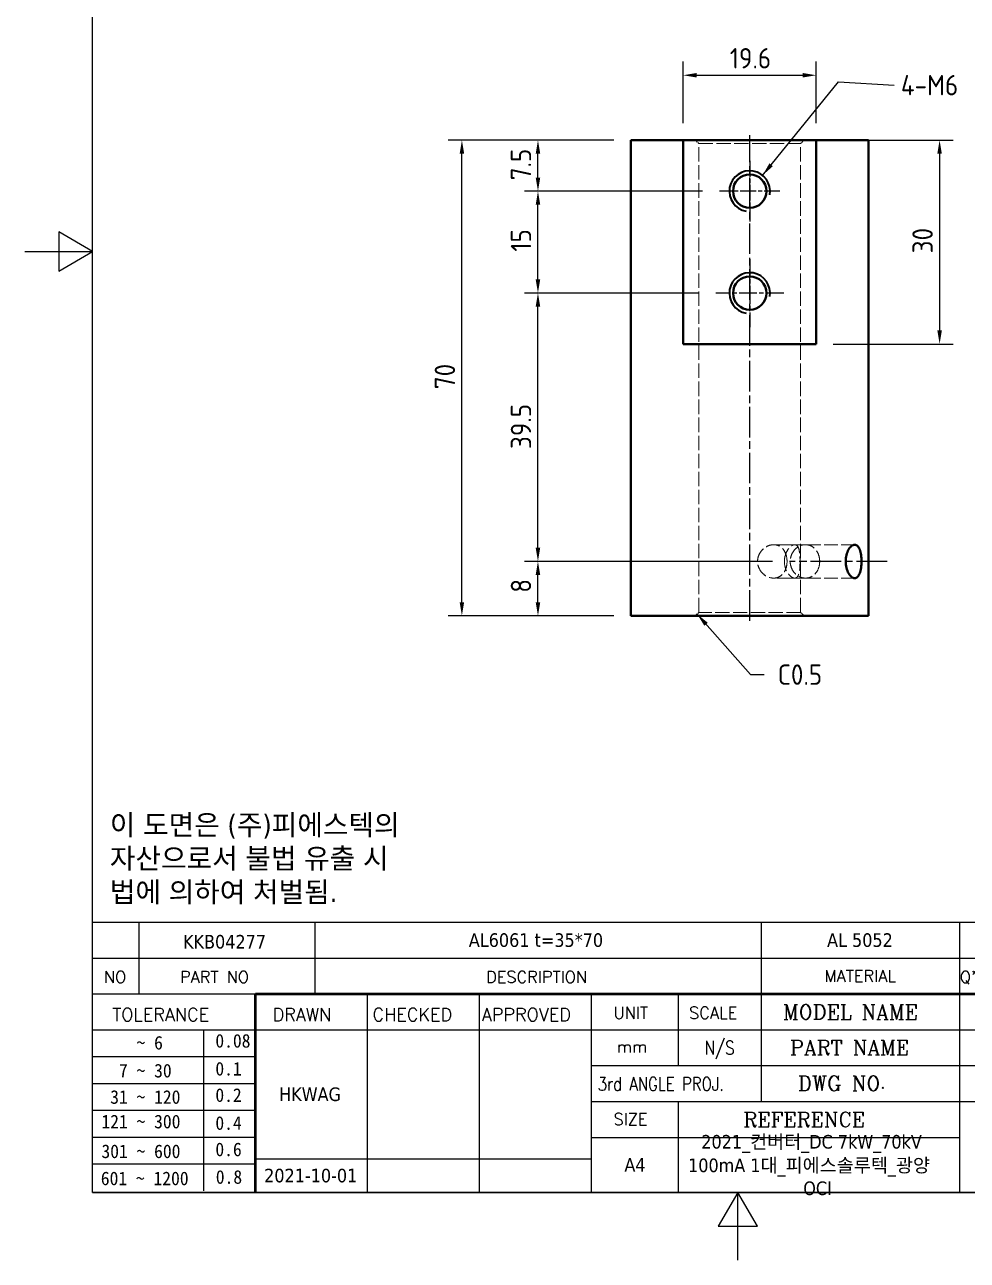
# Model space of a CAD drawing. Header units: millimetres. Extents: x 0 to 210, y 0 to 297.
# Drawn here: x 0 to 138.8, y 0 to 181.9 of the extents above; entities that cross this region are included whole.
import ezdxf
from ezdxf.enums import TextEntityAlignment as Align

# ---------------------------------------------------------------- set-up
doc = ezdxf.new("R2010")
doc.units = ezdxf.units.MM
doc.linetypes.add('CHAIN', pattern=[0.35429999999999995, 0.2362, -0.0295, 0.0591, -0.0295])
doc.linetypes.add('DASHED', pattern=[0.2067, 0.1654, -0.0413])
doc.layers.get('0').update_dxf_attribs({"color": 3, "lineweight": 25})
for name, color, linetype, lineweight in [('가려진 것(ISO)', 2, 'DASHED', 18), ('가시적인 것(ISO)', 3, 'Continuous', 40), ('가시적인 좁은 것(ISO)', 3, 'Continuous', 35), ('경계(ISO)', 7, 'Continuous', 25), ('기호(ISO)', 5, 'Continuous', 25), ('제목(ISO)', 5, 'Continuous', 50), ('중심 표식(ISO)', 1, 'Continuous', 25), ('중심선(ISO)', 1, 'Continuous', 25), ('치수(ISO)', 2, 'Continuous', 25)]:
    doc.layers.add(name, color=color, linetype=linetype, lineweight=lineweight)
doc.styles.add('HAN_291', font='')
doc.styles.add('RC_284', font='ROMANC.shx')
doc.styles.add('RC_287', font='ROMANC.shx')
doc.styles.add('RC_292', font='ROMANC.shx')
doc.styles.add('문자 텍스트_PSTEK_POSCO', font='isocp.shx')
doc.styles.add('치수 텍스트_PSTEK_POSCO', font='isocp.shx')
doc.styles.add('텍스트 스타일198', font='tahoma.ttf')
doc.styles.add('텍스트 스타일333', font='ROMANC.shx', dxfattribs={"width": 0.800000011920929})
doc.styles.get('HAN_291').set_extended_font_data('GulimChe')
doc.dimstyles.new('치수_PSTEK_POSCO', dxfattribs={"dimtxt": 3, "dimasz": 2, "dimexe": 2, "dimexo": 2.5, "dimgap": 1, "dimtad": 1, "dimrnd": 1e-08, "dimdsep": 46, "dimtxsty": '치수 텍스트_PSTEK_POSCO', "dimcen": 0.09, "dimdle": 10, "dimclrd": 7, "dimclre": 7, "dimclrt": 2, "dimadec": 1, "dimazin": 2, "dimtfac": 1, "dimtmove": 0, "dimatfit": 3, "dimfxl": 0, "dimtolj": 1, "dimlwd": -1, "dimlwe": -1, "dimarcsym": 0})
doc.dimstyles.new('치수_PSTEK_POSCO$7', dxfattribs={"dimtxt": 3, "dimasz": 2, "dimexe": 2, "dimexo": 2.5, "dimgap": 1, "dimtad": 1, "dimrnd": 1e-08, "dimdsep": 46, "dimtxsty": '치수 텍스트_PSTEK_POSCO', "dimcen": 0.09, "dimdle": 10, "dimclrd": 7, "dimclre": 7, "dimclrt": 2, "dimadec": 1, "dimazin": 2, "dimtfac": 1, "dimtmove": 0, "dimatfit": 3, "dimfxl": 0, "dimtolj": 1, "dimlwd": -1, "dimlwe": -1, "dimarcsym": 0})

# ---------------------------------------------------------------- blocks, each defined once
blk = doc.blocks.new('경계 Default Border')
at = {"layer": '경계(ISO)', "flags": 128}
for points in [[(10, 10), (10, 287.0000076293945), (200, 287.0000076293945), (200, 10), (10, 10)], [(0, 148.5000038146973), (10, 148.5000038146973), (5, 151.3867473602295), (5, 145.6132507324219), (10, 148.5000038146973)], [(105, 0), (105, 10), (102.1132469177246, 5), (107.8867530822754, 5), (105, 10)]]:
    blk.add_lwpolyline(points, dxfattribs=at)
blk = doc.blocks.new('제목 블록 PSTEK')
at = {"color": 180}
for p, q in [((182.475792979055, 11.79100474011392), (182.4757929790549, 51.56524660363496)), ((182.4757929790549, 51.56524660363496), (372.4757929537551, 51.56524660363496)), ((189.2651435055721, 51.56524660363496), (189.2651435055722, 41.00524660363494)), ((215.2152739891528, 41.00524660363494), (215.2152739891528, 51.56524660363496)), ((280.8758854511282, 51.56524660363496), (280.8758854511282, 41.00524660363494)), ((310.0881549537552, 51.56524660363496), (310.0881549537553, 41.00524660363494)), ((182.475792979055, 46.2852466036349), (372.4757929537551, 46.28524660363492)), ((182.475792979055, 41.00524660363493), (206.451475290024, 41.00524660363493)), ((222.9401812389276, 11.79100474011392), (222.9401812389276, 41.00524660363494)), ((239.4288871878316, 11.79100474011392), (239.4288871878316, 41.00524660363494)), ((255.9175931367356, 11.79100474011392), (255.9175931367356, 41.00524660363494)), ((268.6918866058747, 41.00524660363494), (268.6918866058747, 30.44524660363498)), ((280.8758854511282, 41.00524660363494), (280.8758854511282, 25.16524660363502)), ((310.088154953755, 41.00524660363494), (310.088154953755, 11.79100474011392)), ((182.475792979055, 35.72524660363497), (206.451475290024, 35.72524660363497)), ((198.8621818849491, 12.02524660363491), (198.8621818849491, 35.72524660363497)), ((206.451475290024, 35.72524660363497), (372.4757929537551, 35.72524660363497)), ((182.475792979055, 31.77524660363492), (206.451475290024, 31.77524660363492)), ((255.917593136736, 30.44524660363498), (372.4757929537552, 30.44524660363501)), ((182.475792979055, 27.82524660363487), (206.451475290024, 27.82524660363487)), ((182.475792979055, 23.87524660363505), (206.451475290024, 23.87524660363505)), ((255.9175931367359, 25.16524660363502), (372.4757929537552, 25.165246603635)), ((268.6918866058744, 25.16524660363502), (268.6918866058744, 11.79100474011392)), ((182.475792979055, 19.92524660363478), (206.451475290024, 19.92524660363478)), ((255.9175931367359, 19.88524660363481), (310.0881549537553, 19.88524660363481)), ((206.451475290024, 16.74100474011396), (255.9175931367359, 16.74100474011396)), ((182.475792979055, 15.97524660363496), (206.451475290024, 15.97524660363496)), ((182.475792979055, 11.79100474011392), (372.4757929537551, 11.79100474011389))]:
    blk.add_line(p, q, dxfattribs=at)
at = {"color": 7, "lineweight": 50}
for p, q in [((206.4514752900237, 11.79100474011392), (206.4514752900237, 41.00524660363494)), ((206.451475290024, 41.00524660363494), (372.4757929537551, 41.00524660363496))]:
    blk.add_line(p, q, dxfattribs=at)
at = {"layer": '제목(ISO)', "lineweight": 18}
blk.add_line((182.475792979055, 35.72500474011393), (182.475792979055, 11.79100474011392), dxfattribs=at)
at = {"color": 2}
for s, height, style, p in [('NO', 1.742399930953979, 'RC_284', (184.135398793432, 42.62317362549192)), ('PART NO', 1.742399930953979, 'RC_284', (195.3359407378685, 42.62317362549192)), ('DESCRIPTION', 1.742399930953979, 'RC_284', (240.4025565652523, 42.62317362549192)), ("Q'TY", 1.742399930953979, 'RC_284', (310.1440786515383, 42.62317362549192)), (' TOLERANCE', 1.899999976158142, 'RC_287', (184.0872874387979, 37.00893196870329)), ('DRAWN', 1.899999976158142, 'RC_287', (208.9766620976279, 37.00893196870329)), ('CHECKED', 1.899999976158142, 'RC_287', (223.6856844514997, 37.00893196870329)), ('APPROVED', 1.899999976158142, 'RC_287', (239.7795453577791, 37.00893196870329)), ('UNIT', 1.742399930953979, 'RC_284', (259.1652673287452, 37.34317362549218)), ('SCALE', 1.742399930953979, 'RC_284', (270.2934779252897, 37.34317362549218)), ('MODEL NAME', 2.178000062704086, 'RC_292', (284.096330289083, 37.25462520371384)), ('    ~ 6', 2.000000029802322, 'HAN_291', (183.7721304966814, 32.8176515608431)), ('0.08', 2.000000029802322, 'HAN_291', (200.5467345600617, 33.09873600004101)), ('mm', 1.742399930953979, 'RC_284', (259.6505418159997, 32.3543089683787)), ('PART NAME', 2.178000062704086, 'RC_292', (285.1416959765849, 32.03045329421792)), ('0.1', 2.000000029802322, 'HAN_291', (200.5467345600617, 28.98646558742206)), ('  7 ~ 30', 2.000000029802322, 'HAN_291', (183.7721304966814, 28.70538114822415)), (' DWG NO.', 2.178000062704086, 'RC_292', (284.8124284083233, 26.75045329421772)), (' 31 ~ 120', 2.000000029802322, 'HAN_291', (183.7721304966814, 24.82628181916237)), ('0.2', 2.000000029802322, 'HAN_291', (200.5467345600617, 25.10736625836028)), ('121 ~ 300', 2.000000029802322, 'HAN_291', (183.7721304966814, 21.21401206133254)), ('0.4', 2.000000029802322, 'HAN_291', (200.5467345600617, 20.99509650053045)), ('SIZE', 1.742399930953979, 'RC_284', (259.1652673287452, 21.69497768947366)), ('REFERENCE', 2.178000062704086, 'RC_292', (278.2741065029841, 21.43214925458022)), ('301 ~ 600', 2.000000029802322, 'HAN_291', (183.7721304966814, 16.83491273227077)), ('0.6', 2.000000029802322, 'HAN_291', (200.5467345600617, 17.11599717146868)), ('601 ~ 1200', 2.000000029802322, 'HAN_291', (183.6802025156883, 12.84759660881125)), ('0.8', 2.000000029802322, 'HAN_291', (200.6097246063884, 13.05732192299702))]:
    blk.add_text(s, height=height, dxfattribs=dict(at, style=style)).set_placement(p)
at = {"color": 2, "style": 'RC_284'}
blk.add_text('MATERIAL', height=1.742399930953979, dxfattribs=at).set_placement((295.4820202024417, 43.64524660363492), align=Align.MIDDLE_CENTER)
at = {"color": 7, "style": '텍스트 스타일333', "width": 0.7999999523162842}
blk.add_text('N/S', height=2.000000029802322, dxfattribs=at).set_placement((274.7838860285014, 33.08524660363496), align=Align.MIDDLE_CENTER)
at = {"color": 2, "style": '텍스트 스타일333', "width": 0.7999999523162842}
blk.add_text('3rd ANGLE PROJ.', height=2.000000029802322, dxfattribs=at).set_placement((256.8430306642954, 26.76148381654429))
at = {"layer": '제목(ISO)', "color": 7, "style": '텍스트 스타일198'}
for tag, p in [('부품_번호_001', (195.7843283186424, 47.68004260673702)), ('설명_001', (237.8576807583279, 47.92245856837096)), ('재질_001', (290.6002202955571, 47.92524659519488)), ("3._Q'TY_001", (312.7051684940307, 47.92188863680521)), ('질량\\P3;_001', (350.3046145979153, 48.1643332325385)), ('1._MODEL_NAME_001', (332.0304049806628, 37.36524659519486)), ('제목_001', (337.1098430672388, 32.12134217035067)), ('설계자_001', (209.9396160013646, 25.23446884679021)), ('부품_번호_001', (334.4435685718743, 26.8052465951949)), ('프로젝트_001', (272.0818791319837, 18.23307108588011)), ('시트_크기_001', (260.7634369704525, 14.8381256569732)), ('프로젝트_002', (270.1409240123173, 14.76924511056395)), ('작성_날짜_001', (207.7280646059359, 13.26600473167383)), ('프로젝트_003', (287.0958636080007, 11.39427305645042))]:
    blk.add_attdef(tag, p, '', height=2.000000029802322, dxfattribs=at)
for tag, p in [('4._COLOR', (327.6805273250926, 48.92524660363493)), ('점검자', (231.1845342133799, 26.23312567187446)), ('엔지니어링_승인자', (247.673240162284, 26.23312567187446)), ('점검_날짜', (231.1845342133799, 14.26600474011394)), ('엔지니어링_승인_날짜', (247.6732401622839, 14.26600474011394))]:
    blk.add_attdef(tag, text='', height=2.000000029802322, dxfattribs=at).set_placement(p, align=Align.MIDDLE_CENTER)
blk = doc.blocks.new('*D22')
at = {"layer": 'Defpoints', "color": 0, "transparency": 16777216}
for p in [(75.56226362961353, 142.3732495722589), (101.7364776121559, 142.3732495722589), (112.6085845585979, 102.8732495722589)]:
    blk.add_point(p, dxfattribs=at)
at = {"layer": '치수(ISO)', "color": 7, "transparency": 16777216}
for p, q in [((99.23647761215591, 142.3732495722589), (73.56226362961353, 142.3732495722589)), ((75.56226362961353, 104.873249572259), (75.56226362961353, 140.3732495722589)), ((110.1085845585979, 102.8732495722589), (73.56226362961353, 102.873249572259))]:
    blk.add_line(p, q, dxfattribs=at)
for points in [[(75.2289302962802, 140.3732495722589), (75.89559696294685, 140.3732495722589), (75.56226362961353, 142.3732495722589)], [(75.2289302962802, 104.873249572259), (75.89559696294685, 104.873249572259), (75.56226362961353, 102.873249572259)]]:
    blk.add_solid(points, dxfattribs=at)
at = {"layer": '치수(ISO)', "color": 2, "transparency": 16777216, "insert": (73.06226362961351, 119.4158760421616), "char_height": 3, "attachment_point": 4, "rotation": 90, "style": '치수 텍스트_PSTEK_POSCO'}
blk.add_mtext('\\A1;39.5', dxfattribs=at)
blk = doc.blocks.new('*D23')
at = {"layer": 'Defpoints', "color": 0, "transparency": 16777216}
for p in [(75.56226362961354, 102.873249572259), (112.6085845585979, 102.8732495722589), (89.23647761215592, 94.87324957225894)]:
    blk.add_point(p, dxfattribs=at)
at = {"layer": '치수(ISO)', "color": 7, "transparency": 16777216}
for p, q in [((110.1085845585979, 102.8732495722589), (73.56226362961354, 102.873249572259)), ((75.56226362961354, 96.87324957225894), (75.56226362961354, 100.873249572259)), ((86.73647761215592, 94.87324957225894), (73.56226362961353, 94.87324957225894))]:
    blk.add_line(p, q, dxfattribs=at)
for points in [[(75.22893029628021, 100.873249572259), (75.89559696294687, 100.873249572259), (75.56226362961354, 102.873249572259)], [(75.22893029628021, 96.87324957225894), (75.89559696294687, 96.87324957225894), (75.56226362961353, 94.87324957225894)]]:
    blk.add_solid(points, dxfattribs=at)
at = {"layer": '치수(ISO)', "color": 2, "transparency": 16777216, "insert": (73.06226362961351, 98.26324957225896), "char_height": 3, "attachment_point": 4, "rotation": 90, "style": '치수 텍스트_PSTEK_POSCO'}
blk.add_mtext('\\A1;8', dxfattribs=at)
blk = doc.blocks.new('*D24')
at = {"layer": 'Defpoints', "color": 0, "transparency": 16777216}
for p in [(75.56226362961353, 157.3732495722589), (102.2779776121559, 157.3732495722589), (101.7364776121559, 142.3732495722589)]:
    blk.add_point(p, dxfattribs=at)
at = {"layer": '치수(ISO)', "color": 7, "transparency": 16777216}
for p, q in [((99.77797761215592, 157.3732495722589), (73.56226362961353, 157.3732495722589)), ((75.56226362961353, 144.3732495722589), (75.56226362961353, 155.3732495722589)), ((99.23647761215591, 142.3732495722589), (73.56226362961353, 142.3732495722589))]:
    blk.add_line(p, q, dxfattribs=at)
for points in [[(75.2289302962802, 155.3732495722589), (75.89559696294685, 155.3732495722589), (75.56226362961353, 157.3732495722589)], [(75.2289302962802, 144.3732495722589), (75.89559696294685, 144.3732495722589), (75.56226362961353, 142.3732495722589)]]:
    blk.add_solid(points, dxfattribs=at)
at = {"layer": '치수(ISO)', "color": 2, "transparency": 16777216, "insert": (73.06226362961351, 148.471117537903), "char_height": 3, "attachment_point": 4, "rotation": 90, "style": '치수 텍스트_PSTEK_POSCO'}
blk.add_mtext('\\A1;15', dxfattribs=at)
blk = doc.blocks.new('*D25')
at = {"layer": 'Defpoints', "color": 0, "transparency": 16777216}
for p in [(75.56226362961354, 164.8732495722589), (89.23647761215592, 164.8732495722589), (102.2779776121559, 157.3732495722589)]:
    blk.add_point(p, dxfattribs=at)
at = {"layer": '치수(ISO)', "color": 7, "transparency": 16777216}
for p, q in [((86.73647761215592, 164.8732495722589), (73.56226362961354, 164.8732495722589)), ((75.56226362961353, 159.3732495722589), (75.56226362961354, 162.8732495722589)), ((99.77797761215592, 157.3732495722589), (73.56226362961353, 157.3732495722589))]:
    blk.add_line(p, q, dxfattribs=at)
for points in [[(75.22893029628021, 162.8732495722589), (75.89559696294687, 162.8732495722589), (75.56226362961354, 164.8732495722589)], [(75.2289302962802, 159.3732495722589), (75.89559696294685, 159.3732495722589), (75.56226362961353, 157.3732495722589)]]:
    blk.add_solid(points, dxfattribs=at)
at = {"layer": '치수(ISO)', "color": 2, "transparency": 16777216, "insert": (73.06226362961351, 158.971117537903), "char_height": 3, "attachment_point": 4, "rotation": 90, "style": '치수 텍스트_PSTEK_POSCO'}
blk.add_mtext('\\A1;7.5', dxfattribs=at)
blk = doc.blocks.new('*D26')
at = {"layer": 'Defpoints', "color": 0, "transparency": 16777216}
for p in [(116.5344365832886, 174.4347260031913), (96.93851864102321, 164.8732495722589), (116.5344365832886, 164.8732495722589)]:
    blk.add_point(p, dxfattribs=at)
at = {"layer": '치수(ISO)', "color": 7, "transparency": 16777216}
for p, q in [((96.93851864102321, 167.3732495722589), (96.93851864102321, 176.4347260031913)), ((116.5344365832886, 167.3732495722589), (116.5344365832886, 176.4347260031913)), ((98.93851864102321, 174.4347260031913), (114.5344365832886, 174.4347260031913))]:
    blk.add_line(p, q, dxfattribs=at)
for points in [[(98.93851864102321, 174.7680593365246), (98.93851864102321, 174.1013926698579), (96.93851864102321, 174.4347260031913)], [(114.5344365832886, 174.7680593365246), (114.5344365832886, 174.1013926698579), (116.5344365832886, 174.4347260031913)]]:
    blk.add_solid(points, dxfattribs=at)
at = {"layer": '치수(ISO)', "color": 2, "transparency": 16777216, "insert": (103.8068266675956, 176.9347260031913), "char_height": 3, "attachment_point": 4, "style": '치수 텍스트_PSTEK_POSCO'}
blk.add_mtext('\\A1;19.6', dxfattribs=at)
blk = doc.blocks.new('*D29')
at = {"layer": 'Defpoints', "color": 0, "transparency": 16777216}
for p in [(116.5344365832886, 164.8732495722589), (116.5344365832887, 134.8732495722589), (134.6924926507775, 134.8732495722589)]:
    blk.add_point(p, dxfattribs=at)
at = {"layer": '치수(ISO)', "color": 7, "transparency": 16777216}
for p, q in [((119.0344365832886, 164.8732495722589), (136.6924926507775, 164.8732495722589)), ((134.6924926507775, 162.8732495722589), (134.6924926507775, 136.8732495722589)), ((119.0344365832887, 134.8732495722589), (136.6924926507775, 134.8732495722589))]:
    blk.add_line(p, q, dxfattribs=at)
for points in [[(134.3591593174442, 162.8732495722589), (135.0258259841109, 162.8732495722589), (134.6924926507775, 164.8732495722589)], [(134.3591593174442, 136.8732495722589), (135.0258259841109, 136.8732495722589), (134.6924926507775, 134.8732495722589)]]:
    blk.add_solid(points, dxfattribs=at)
at = {"layer": '치수(ISO)', "color": 2, "transparency": 16777216, "insert": (132.1924926507775, 148.2220684698967), "char_height": 3, "attachment_point": 4, "rotation": 90, "style": '치수 텍스트_PSTEK_POSCO'}
blk.add_mtext('\\A1;30', dxfattribs=at)
blk = doc.blocks.new('*D33')
at = {"layer": 'Defpoints', "color": 0, "transparency": 16777216}
for p in [(64.36450722495451, 164.8732495722589), (89.23647761215592, 164.8732495722589), (89.23647761215592, 94.87324957225894)]:
    blk.add_point(p, dxfattribs=at)
at = {"layer": '치수(ISO)', "color": 7, "transparency": 16777216}
for p, q in [((86.73647761215592, 164.8732495722589), (62.3645072249545, 164.873249572259)), ((64.3645072249545, 96.87324957225894), (64.36450722495451, 162.8732495722589)), ((86.73647761215592, 94.87324957225894), (62.36450722495449, 94.87324957225894))]:
    blk.add_line(p, q, dxfattribs=at)
for points in [[(64.03117389162118, 162.8732495722589), (64.69784055828784, 162.8732495722589), (64.36450722495451, 164.8732495722589)], [(64.03117389162117, 96.87324957225894), (64.69784055828782, 96.87324957225894), (64.36450722495448, 94.87324957225894)]]:
    blk.add_solid(points, dxfattribs=at)
at = {"layer": '치수(ISO)', "color": 2, "transparency": 16777216, "insert": (61.86450722495447, 128.2220684698967), "char_height": 3, "attachment_point": 4, "rotation": 90, "style": '치수 텍스트_PSTEK_POSCO'}
blk.add_mtext('\\A1;70', dxfattribs=at)

msp = doc.modelspace()

# ---------------------------------------------------------------- linework, layer by layer
at = {"layer": '가려진 것(ISO)', "ltscale": 1.346723914146423}
for p, q in [((99.23647761215592, 164.373249572259), (98.73647761215592, 164.8732495722589)), ((114.2364776121559, 164.373249572259), (114.7364776121559, 164.8732495722589)), ((99.23647761215592, 95.37324957225893), (98.73647761215592, 94.87324957225894)), ((114.2364776121559, 95.37324957225893), (114.7364776121559, 94.87324957225894))]:
    msp.add_line(p, q, dxfattribs=at)
at = {"layer": '가려진 것(ISO)', "ltscale": 12.66566944122314}
for p, q in [((99.23647761215592, 164.373249572259), (114.2364776121559, 164.373249572259)), ((114.2364776121559, 95.37324957225893), (99.23647761215592, 95.37324957225893))]:
    msp.add_line(p, q, dxfattribs=at)
at = {"layer": '가려진 것(ISO)', "ltscale": 12.83911991119385}
for p, q in [((99.23647761215592, 95.37324957225893), (99.23647761215592, 164.373249572259)), ((114.2364776121559, 95.37324957225893), (114.2364776121559, 164.373249572259))]:
    msp.add_line(p, q, dxfattribs=at)
at = {"layer": '가려진 것(ISO)', "ltscale": 15.978346824646}
for p, q in [((113.3585845585979, 105.3317495722589), (110.2575143330501, 105.3317495722589)), ((113.3585845585979, 100.4147495722589), (110.2575143330501, 100.4147495722589))]:
    msp.add_line(p, q, dxfattribs=at)
at = {"layer": '가려진 것(ISO)', "ltscale": 12.09482383728027}
for p, q in [((122.1880604871872, 105.3317495722589), (113.3585845585979, 105.3317495722589)), ((122.1880604871872, 100.4147495722589), (113.3585845585979, 100.4147495722589))]:
    msp.add_line(p, q, dxfattribs=at)
at = {"layer": '가려진 것(ISO)', "ltscale": 12.54149341583252}
for points, knots in [([(112.2336936438234, 102.8732495722589), (112.2336936438234, 102.5619853876898), (112.1889907649101, 102.2317049201552), (112.0043706710825, 101.6267567416573), (111.8639118626468, 101.3518654441083), (111.5292759765384, 100.9178834520828), (111.3121283671842, 100.7290249820392), (110.8139104281729, 100.4773969156152), (110.532225525458, 100.4147495722589), (109.9828031406422, 100.4147495722589), (109.6811550473087, 100.4773969156152), (109.1108532508739, 100.7290249820392), (108.8425054372813, 100.9178834520828), (108.4107746129836, 101.3518654441083), (108.2178568030915, 101.6267567416573), (107.9582231278259, 102.2317049201552), (107.8922403297361, 102.5619853876898), (107.8922403297361, 103.1845137568281), (107.9582231278259, 103.5147942243627), (108.2178568030915, 104.1197424028605), (108.4107746129836, 104.3946337004095), (108.8425054372813, 104.8286156924351), (109.1108532508739, 105.0174741624787), (109.6811550473087, 105.2691022289027), (109.9828031406422, 105.3317495722589), (110.532225525458, 105.3317495722589), (110.8139104281729, 105.2691022289027), (111.3121283671842, 105.0174741624787), (111.5292759765384, 104.8286156924351), (111.8639118626468, 104.3946337004095), (112.0043706710825, 104.1197424028605), (112.1889907649101, 103.5147942243627), (112.2336936438234, 103.1845137568281), (112.2336936438234, 102.8732495722589)], [0, 0, 0, 0, 0.09337925537075309, 0.09337925537075309, 0.1867585107415062, 0.1867585107415062, 0.2800974114745844, 0.2800974114745844, 0.3734363122076627, 0.3734363122076627, 0.4667752129407409, 0.4667752129407409, 0.560114113673819, 0.560114113673819, 0.6534933690445721, 0.6534933690445721, 0.7468726244153252, 0.7468726244153252, 0.8402518797860783, 0.8402518797860783, 0.9336311351568314, 0.9336311351568314, 1.02697003588991, 1.02697003588991, 1.120308936622988, 1.120308936622988, 1.213647837356066, 1.213647837356066, 1.306986738089144, 1.306986738089144, 1.400365993459897, 1.400365993459897, 1.49374524883065, 1.49374524883065, 1.49374524883065, 1.49374524883065]), ([(111.8384983785952, 102.8732495722589), (111.8384983785952, 102.5619853876898), (111.8879355413893, 102.2317049201552), (112.0765825148636, 101.6267567416573), (112.2145427771862, 101.3518654441083), (112.5095894911553, 100.9178834520828), (112.686807528431, 100.7290249820392), (113.0386635482479, 100.4773969156152), (113.2125180266116, 100.4147495722589), (113.5046510905841, 100.4147495722589), (113.6409602680187, 100.4773969156152), (113.857246269455, 100.7290249820392), (113.9381707275885, 100.9178834520828), (114.0506084216537, 101.3518654441083), (114.0899076515914, 101.6267567416573), (114.1374745971951, 102.2317049201552), (114.1468900528134, 102.5619853876898), (114.1468900528134, 103.1845137568281), (114.1374745971951, 103.5147942243627), (114.0899076515914, 104.1197424028605), (114.0506084216537, 104.3946337004095), (113.9381707275885, 104.8286156924351), (113.857246269455, 105.0174741624787), (113.6409602680187, 105.2691022289027), (113.5046510905841, 105.3317495722589), (113.2125180266116, 105.3317495722589), (113.0386635482479, 105.2691022289027), (112.686807528431, 105.0174741624787), (112.5095894911553, 104.8286156924351), (112.2145427771862, 104.3946337004095), (112.0765825148636, 104.1197424028605), (111.8879355413893, 103.5147942243627), (111.8384983785952, 103.1845137568281), (111.8384983785952, 102.8732495722589)], [0, 0, 0, 0, 0.09337925537075309, 0.09337925537075309, 0.1867585107415062, 0.1867585107415062, 0.2800974114745844, 0.2800974114745844, 0.3734363122076626, 0.3734363122076626, 0.4667752129407408, 0.4667752129407408, 0.560114113673819, 0.560114113673819, 0.6534933690445721, 0.6534933690445721, 0.7468726244153252, 0.7468726244153252, 0.8402518797860783, 0.8402518797860783, 0.9336311351568314, 0.9336311351568314, 1.02697003588991, 1.02697003588991, 1.120308936622988, 1.120308936622988, 1.213647837356066, 1.213647837356066, 1.306986738089144, 1.306986738089144, 1.400365993459897, 1.400365993459897, 1.49374524883065, 1.49374524883065, 1.49374524883065, 1.49374524883065])]:
    msp.add_open_spline(points, degree=3, knots=knots, dxfattribs=at)
at = {"layer": '가려진 것(ISO)', "ltscale": 12.46909523010254}
msp.add_open_spline([(117.0414785838291, 102.8732495722589), (117.0414785838291, 103.1823859401034), (116.9911403970684, 103.511844346996), (116.7849230918432, 104.1174445420501), (116.6288348968776, 104.3936217932327), (116.2642235246248, 104.829718476748), (116.0312361503798, 105.0188589982012), (115.5118356797772, 105.2698857913795), (115.2251775205187, 105.3317495722589), (114.6792824012993, 105.3317495722589), (114.3841489097856, 105.2698857913795), (113.8341153203393, 105.0188589982012), (113.5794003868769, 104.829718476748), (113.1739107252025, 104.3936217932327), (112.9960006243646, 104.1174445420501), (112.7589338711238, 103.511844346996), (112.7000252697418, 103.1823859401034), (112.7000252697418, 102.5641132044145), (112.7589338711238, 102.2346547975219), (112.9960006243646, 101.6290546024678), (113.1739107252025, 101.3528773512851), (113.5794003868769, 100.9167806677699), (113.8341153203393, 100.7276401463167), (114.3841489097856, 100.4766133531383), (114.6792824012993, 100.4147495722589), (115.2251775205187, 100.4147495722589), (115.5118356797772, 100.4766133531383), (116.0312361503798, 100.7276401463167), (116.2642235246248, 100.9167806677699), (116.6288348968776, 101.3528773512851), (116.7849230918432, 101.6290546024678), (116.9911403970684, 102.2346547975219), (117.0414785838291, 102.5641132044145), (117.0414785838291, 102.8732495722589)], degree=3, knots=[0, 0, 0, 0, 0.09274091035334023, 0.09274091035334023, 0.1854818207066805, 0.1854818207066805, 0.2782214901334634, 0.2782214901334634, 0.3709611595602463, 0.3709611595602463, 0.4637008289870292, 0.4637008289870292, 0.556440498413812, 0.556440498413812, 0.6491814087671522, 0.6491814087671522, 0.7419223191204924, 0.7419223191204924, 0.8346632294738326, 0.8346632294738326, 0.9274041398271728, 0.9274041398271728, 1.020143809253956, 1.020143809253956, 1.112883478680739, 1.112883478680739, 1.205623148107522, 1.205623148107522, 1.298362817534305, 1.298362817534305, 1.391103727887645, 1.391103727887645, 1.483844638240985, 1.483844638240985, 1.483844638240985, 1.483844638240985], dxfattribs=at)
at = {"layer": '가시적인 것(ISO)'}
for p, q in [((96.93851864102321, 164.8732495722589), (89.23647761215591, 164.8732495722589)), ((89.23647761215592, 94.87324957225894), (89.23647761215592, 164.8732495722589)), ((96.93851864102321, 164.8732495722589), (116.5344365832886, 164.8732495722589)), ((96.93851864102321, 134.8732495722589), (96.93851864102321, 164.8732495722589)), ((124.2364776121559, 164.8732495722589), (116.5344365832886, 164.8732495722589)), ((116.5344365832886, 164.8732495722589), (116.5344365832887, 134.8732495722589)), ((124.2364776121559, 94.87324957225894), (124.2364776121559, 164.8732495722589)), ((96.9385186410232, 134.8732495722589), (116.5344365832887, 134.8732495722589)), ((89.23647761215591, 94.87324957225894), (124.2364776121559, 94.87324957225894))]:
    msp.add_line(p, q, dxfattribs=at)
for centre in [(106.7364776121559, 157.3732495722589), (106.7364776121559, 142.3732495722589)]:
    msp.add_circle(centre, 2.458500000000001, dxfattribs=at)
msp.add_open_spline([(120.8806267549575, 102.8732495722589), (120.8806267549575, 103.1823859401034), (120.9177298315733, 103.511844346996), (121.0645886756311, 104.1174445420501), (121.1739042155991, 104.3936217932327), (121.4170796475214, 104.829718476748), (121.5671694037707, 105.0188589982012), (121.8802897505674, 105.2698857913795), (122.0429316953937, 105.3317495722589), (122.3331892789806, 105.3317495722589), (122.4798914421318, 105.2698857913795), (122.7353992716031, 105.0188589982012), (122.8446254322049, 104.829718476748), (123.010919983354, 104.3936217932327), (123.0791944874236, 104.1174445420501), (123.1680339581573, 103.511844346996), (123.1890184291757, 103.1823859401034), (123.1890184291757, 102.5641132044145), (123.1680339581573, 102.2346547975219), (123.0791944874236, 101.6290546024678), (123.010919983354, 101.3528773512851), (122.8446254322049, 100.9167806677699), (122.7353992716031, 100.7276401463167), (122.4798914421318, 100.4766133531383), (122.3331892789806, 100.4147495722589), (122.0429316953937, 100.4147495722589), (121.8802897505674, 100.4766133531383), (121.5671694037707, 100.7276401463167), (121.4170796475214, 100.9167806677699), (121.1739042155991, 101.3528773512851), (121.0645886756311, 101.6290546024678), (120.9177298315733, 102.2346547975219), (120.8806267549575, 102.5641132044145), (120.8806267549575, 102.8732495722589)], degree=3, knots=[0, 0, 0, 0, 0.09274091035334023, 0.09274091035334023, 0.1854818207066805, 0.1854818207066805, 0.2782214901334633, 0.2782214901334633, 0.3709611595602462, 0.3709611595602462, 0.4637008289870291, 0.4637008289870291, 0.556440498413812, 0.556440498413812, 0.6491814087671522, 0.6491814087671522, 0.7419223191204924, 0.7419223191204924, 0.8346632294738326, 0.8346632294738326, 0.9274041398271728, 0.9274041398271728, 1.020143809253956, 1.020143809253956, 1.112883478680739, 1.112883478680739, 1.205623148107522, 1.205623148107522, 1.298362817534305, 1.298362817534305, 1.391103727887645, 1.391103727887645, 1.483844638240985, 1.483844638240985, 1.483844638240985, 1.483844638240985], dxfattribs=at)
at = {"layer": '가시적인 좁은 것(ISO)'}
for centre, radius, end in [((106.7364776121559, 157.3732495722589), 2.999999999999993, 259.9999999999511), ((106.7364776121559, 142.3732495722589), 2.999999999999992, 259.9999999999514)]:
    msp.add_arc(centre, radius, 350.000000000002, end, dxfattribs=at)
at = {"layer": '중심 표식(ISO)', "linetype": 'CHAIN', "ltscale": 9.908536911010742}
for p, q in [((106.7364776121559, 161.831749572259), (106.7364776121559, 152.9147495722589)), ((111.1949776121559, 157.3732495722589), (102.2779776121559, 157.3732495722589))]:
    msp.add_line(p, q, dxfattribs=at)
at = {"layer": '중심 표식(ISO)', "linetype": 'CHAIN', "ltscale": 11.11197376251221}
for p, q in [((106.7364776121559, 147.3732495722589), (106.7364776121559, 137.3732495722589)), ((111.7364776121559, 142.3732495722589), (101.7364776121559, 142.3732495722589))]:
    msp.add_line(p, q, dxfattribs=at)
at = {"layer": '중심선(ISO)', "linetype": 'CHAIN', "ltscale": 19.05165100097656}
for p, q in [((106.7364776121559, 94.12324957225894), (106.7364776121559, 165.6232495722589)), ((126.9519068964167, 102.8732495722589), (112.6085845585979, 102.8732495722589))]:
    msp.add_line(p, q, dxfattribs=at)

# ---------------------------------------------------------------- block references
msp.add_blockref('경계 Default Border', (0, 0))
ref = msp.add_blockref('제목 블록 PSTEK', (-172.4757929537552, -1.791004740113895))
ref.add_attrib('설계자_001', 'HKWAG', (37.4638230476094, 23.44346410667632), dxfattribs={"layer": '제목(ISO)', "color": 7, "height": 2.000000029802322, "style": '텍스트 스타일198'})
ref.add_attrib('프로젝트_001', '2021_컨버터_DC 7kW_70kV', (99.60608617822852, 16.44206634576621), dxfattribs={"layer": '제목(ISO)', "color": 7, "height": 2.000000029802322, "style": '텍스트 스타일198'})
ref.add_attrib('시트_크기_001', 'A4', (88.28764401669724, 13.04712091685931), dxfattribs={"layer": '제목(ISO)', "color": 7, "height": 2.000000029802322, "style": '텍스트 스타일198'})
ref.add_attrib('작성_날짜_001', '2021-10-01', (35.25227165218074, 11.47499999155994), dxfattribs={"layer": '제목(ISO)', "color": 7, "height": 2.000000029802322, "style": '텍스트 스타일198'})
ref.add_attrib('재질_001', 'AL 5052', (118.124427341802, 46.13424185508099), dxfattribs={"layer": '제목(ISO)', "color": 7, "height": 2.000000029802322, "style": '텍스트 스타일198'})
ref.add_attrib('설명_001', 'AL6061 t=35*70', (65.38188780457281, 46.13145382825707), dxfattribs={"layer": '제목(ISO)', "color": 7, "height": 2.000000029802322, "style": '텍스트 스타일198'})
ref.add_attrib('부품_번호_001', 'KKB04277', (23.30853536488718, 45.88903786662313), dxfattribs={"layer": '제목(ISO)', "color": 7, "height": 2.000000029802322, "style": '텍스트 스타일198'})
ref.add_attrib('프로젝트_002', '100mA 1대_피에스솔루텍_광양', (97.66513105856208, 12.97824037045006), dxfattribs={"layer": '제목(ISO)', "color": 7, "height": 2.000000029802322, "style": '텍스트 스타일198'})
ref.add_attrib('프로젝트_003', 'OCI', (114.6200706542456, 9.603268316336528), dxfattribs={"layer": '제목(ISO)', "color": 7, "height": 2.000000029802322, "style": '텍스트 스타일198'})

# ---------------------------------------------------------------- texts
at = {"layer": '기호(ISO)', "color": 2, "insert": (128.9914273519117, 172.9733672149531), "char_height": 3.00000011920929, "width": 10.44068052768708, "attachment_point": 4, "line_spacing_factor": 0.5250000357627869, "style": '치수 텍스트_PSTEK_POSCO'}
msp.add_mtext('{4-M6}', dxfattribs=at)
at = {"layer": '기호(ISO)', "color": 2, "insert": (110.8666615770318, 86.2075684424419), "char_height": 3.00000011920929, "attachment_point": 4, "style": '치수 텍스트_PSTEK_POSCO'}
msp.add_mtext('{C0.5}', dxfattribs=at)
at = {"layer": '기호(ISO)', "color": 7, "insert": (12.5345017592702, 58.99349659427185), "char_height": 3.00000011920929, "width": 60.84077827472761, "attachment_point": 4, "line_spacing_factor": 0.9878842234611511, "style": '문자 텍스트_PSTEK_POSCO'}
msp.add_mtext('{\\fTahoma|b0|i0;\\H3.0000;이 도면은 (주)피에스텍의\\P자산으로서 불법 유출 시 \\P법에 의하여 처벌됨.}', dxfattribs=at)

# ---------------------------------------------------------------- dimensions: what is measured, and where the dimension line sits
at = {"layer": '치수(ISO)', "color": 7}
for base, p1, p2, angle, picture, middle in [((116.5344365832886, 174.4347260031913), (96.93851864102321, 164.8732495722589), (116.5344365832886, 164.8732495722589), 180, '*D26', (106.7364776121559, 174.4347260031913)), ((64.36450722495451, 164.8732495722589), (89.23647761215592, 94.87324957225894), (89.23647761215592, 164.8732495722589), 90, '*D33', (64.36450722495448, 129.8732495722589)), ((75.56226362961354, 164.8732495722589), (102.2779776121559, 157.3732495722589), (89.23647761215592, 164.8732495722589), 90, '*D25', (75.56226362961351, 161.133249572259)), ((134.6924926507775, 134.8732495722589), (116.5344365832886, 164.8732495722589), (116.5344365832887, 134.8732495722589), 90, '*D29', (134.6924926507775, 149.8732495722589)), ((75.56226362961353, 157.3732495722589), (101.7364776121559, 142.3732495722589), (102.2779776121559, 157.3732495722589), 90, '*D24', (75.56226362961351, 149.8832495722589)), ((75.56226362961353, 142.3732495722589), (112.6085845585979, 102.8732495722589), (101.7364776121559, 142.3732495722589), 90, '*D22', (75.56226362961351, 122.6332495722589)), ((75.56226362961354, 102.873249572259), (89.23647761215592, 94.87324957225894), (112.6085845585979, 102.8732495722589), 90, '*D23', (75.56226362961351, 98.86324957225895))]:
    dim = msp.add_linear_dim(base=base, p1=p1, p2=p2, angle=angle, dimstyle='치수_PSTEK_POSCO', override={"dimdec": 2, "dimtp": 0, "dimtm": -0, "dimtdec": 2, "dimtofl": 0, "dimatfit": 1}, dxfattribs=at)
    dim.commit()
    dim.dimension.update_dxf_attribs({"geometry": picture, "text_midpoint": middle, "dimtype": 160})

# ---------------------------------------------------------------- leaders
at = {"layer": '기호(ISO)', "color": 7, "annotation_type": 0, "has_hookline": 1, "hookline_direction": 0}
for points, text_width in [([(108.62850826047, 159.7013861717393), (119.8221782941419, 173.4751550644998), (127.9914273519117, 172.9733672149531)], 8.548819237337337), ([(98.98647761215592, 95.12324957225893), (106.8666615770318, 86.2075684424419), (108.8666615770318, 86.2075684424419)], 6.564061406845206)]:
    msp.add_leader(points, dimstyle='치수_PSTEK_POSCO$7', override={"dimtad": 0}, dxfattribs=dict(at, text_width=text_width))

doc.saveas('drawing.dxf')
